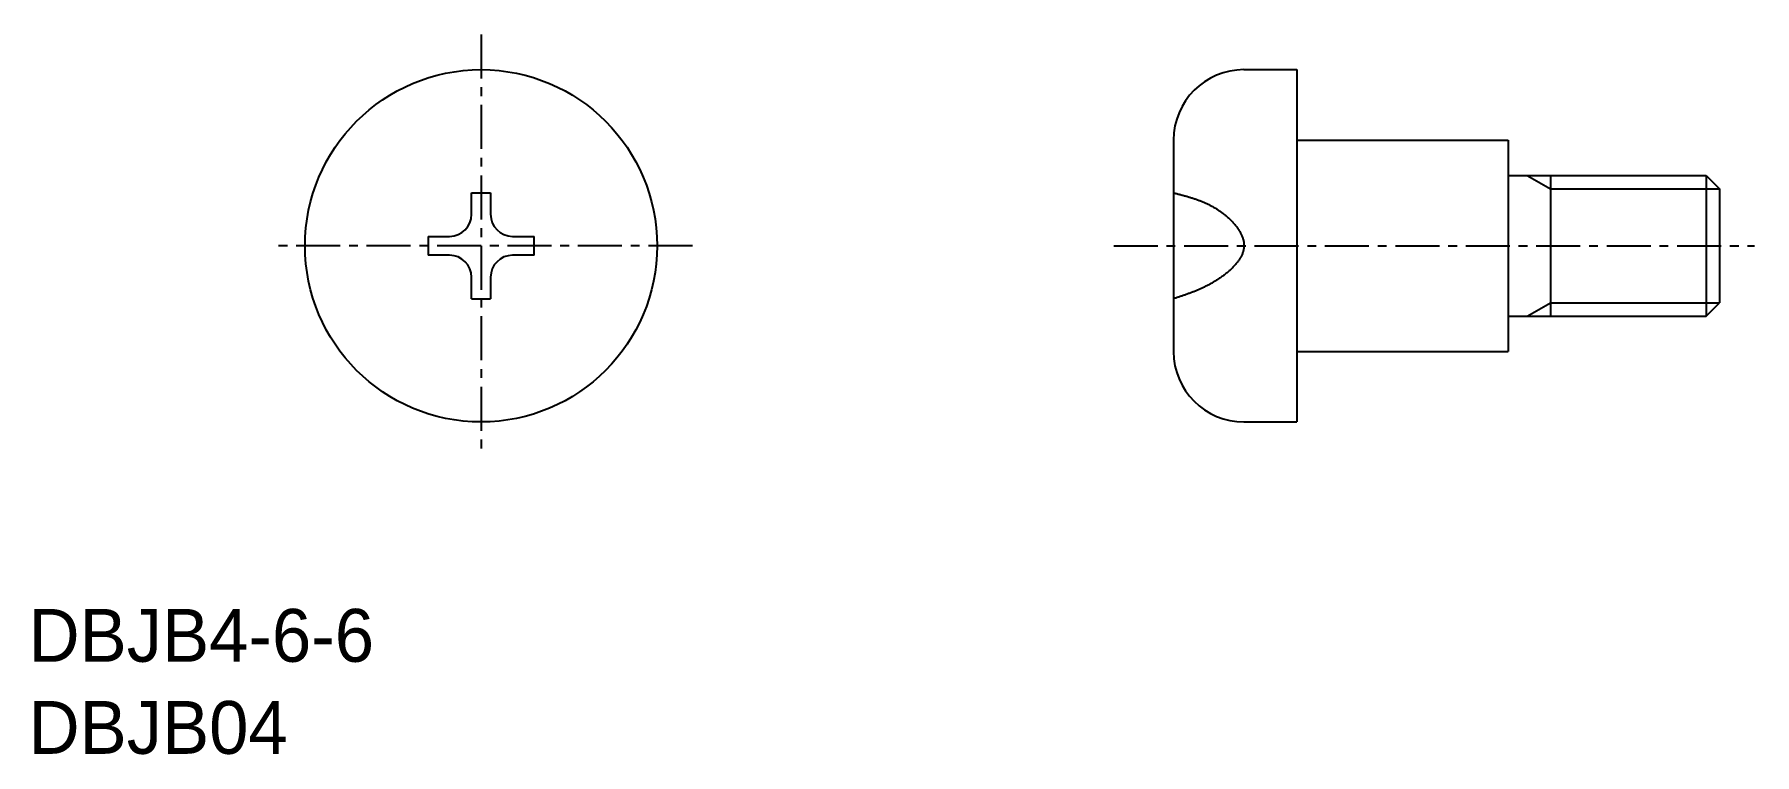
# Model space of a CAD drawing. Extents: x 9.2 to 58, y 17.1 to 37.6.
import ezdxf

# ---------------------------------------------------------------- set-up
doc = ezdxf.new("R2010")
doc.units = 0
doc.linetypes.add('CENTER', pattern=[2, 1.25, -0.25, 0.25, -0.25])
doc.layers.get('0').update_dxf_attribs({"linetype": 'CONTINUOUS'})
doc.layers.add('CENTER', color=1, linetype='CENTER')

msp = doc.modelspace()

# ---------------------------------------------------------------- linework, layer by layer
at = {"color": 7, "linetype": 'CONTINUOUS'}
for p, q in [((43.528, 36.582), (45.028, 36.582)), ((45.028, 36.582), (45.028, 26.582)), ((41.528, 34.582), (41.528, 28.582)), ((45.028, 34.582), (51.028, 34.582)), ((51.028, 34.582), (51.028, 28.582)), ((51.028, 33.582), (56.649, 33.582)), ((52.228, 33.582), (52.228, 29.582)), ((56.649, 33.582), (56.649, 29.582)), ((56.649, 33.582), (57.028, 33.203)), ((21.595, 33.086), (22.133, 33.086)), ((21.595, 32.476), (21.595, 33.086)), ((22.133, 33.086), (22.133, 32.476)), ((57.028, 33.203), (57.028, 29.961)), ((20.36, 31.851), (20.97, 31.851)), ((20.36, 31.851), (20.36, 31.314)), ((22.758, 31.851), (23.368, 31.851)), ((23.368, 31.314), (23.368, 31.851)), ((20.97, 31.314), (20.36, 31.314)), ((23.368, 31.314), (22.758, 31.314)), ((21.595, 30.079), (21.595, 30.689)), ((22.133, 30.689), (22.133, 30.079)), ((21.595, 30.079), (22.133, 30.079)), ((56.649, 29.582), (57.028, 29.961)), ((51.028, 29.582), (56.649, 29.582)), ((45.028, 28.582), (51.028, 28.582)), ((43.528, 26.582), (45.028, 26.582))]:
    msp.add_line(p, q, dxfattribs=at)
at = {"color": 3, "linetype": 'CONTINUOUS'}
for p, q in [((51.572, 33.582), (52.228, 33.203)), ((52.228, 33.203), (57.028, 33.203)), ((51.572, 29.582), (52.228, 29.961)), ((52.228, 29.961), (57.028, 29.961))]:
    msp.add_line(p, q, dxfattribs=at)
at = {"color": 3}
msp.add_polyline3d([(41.528, 33.086, 0), (41.55, 33.081, 0), (41.572, 33.075, 0), (41.594, 33.069, 0), (41.617, 33.064, 0), (41.639, 33.058, 0), (41.661, 33.052, 0), (41.683, 33.047, 0), (41.705, 33.041, 0), (41.727, 33.035, 0), (41.749, 33.029, 0), (41.772, 33.023, 0), (41.794, 33.017, 0), (41.816, 33.011, 0), (41.838, 33.005, 0), (41.86, 32.999, 0), (41.882, 32.993, 0), (41.904, 32.987, 0), (41.926, 32.98, 0), (41.948, 32.974, 0), (41.97, 32.967, 0), (41.992, 32.961, 0), (42.014, 32.954, 0), (42.036, 32.947, 0), (42.058, 32.94, 0), (42.08, 32.933, 0), (42.102, 32.926, 0), (42.123, 32.919, 0), (42.145, 32.911, 0), (42.167, 32.904, 0), (42.189, 32.896, 0), (42.211, 32.888, 0), (42.233, 32.88, 0), (42.254, 32.872, 0), (42.276, 32.864, 0), (42.297, 32.855, 0), (42.319, 32.847, 0), (42.341, 32.838, 0), (42.362, 32.829, 0), (42.384, 32.82, 0), (42.405, 32.811, 0), (42.427, 32.801, 0), (42.448, 32.792, 0), (42.47, 32.782, 0), (42.491, 32.772, 0), (42.512, 32.761, 0), (42.534, 32.751, 0), (42.555, 32.74, 0), (42.576, 32.729, 0), (42.597, 32.718, 0), (42.618, 32.706, 0), (42.639, 32.695, 0), (42.661, 32.683, 0), (42.682, 32.671, 0), (42.703, 32.658, 0), (42.724, 32.646, 0), (42.744, 32.633, 0), (42.765, 32.62, 0), (42.786, 32.606, 0), (42.807, 32.593, 0), (42.827, 32.579, 0), (42.848, 32.564, 0), (42.869, 32.55, 0), (42.889, 32.535, 0), (42.91, 32.52, 0), (42.93, 32.504, 0), (42.95, 32.489, 0), (42.97, 32.473, 0), (42.99, 32.456, 0), (43.01, 32.44, 0), (43.03, 32.423, 0), (43.05, 32.406, 0), (43.069, 32.389, 0), (43.088, 32.372, 0), (43.107, 32.354, 0), (43.126, 32.336, 0), (43.144, 32.318, 0), (43.163, 32.3, 0), (43.181, 32.282, 0), (43.198, 32.263, 0), (43.216, 32.244, 0), (43.233, 32.225, 0), (43.25, 32.206, 0), (43.266, 32.187, 0), (43.282, 32.167, 0), (43.298, 32.148, 0), (43.313, 32.128, 0), (43.328, 32.108, 0), (43.343, 32.088, 0), (43.357, 32.068, 0), (43.37, 32.048, 0), (43.383, 32.028, 0), (43.396, 32.007, 0), (43.408, 31.987, 0), (43.42, 31.966, 0), (43.431, 31.945, 0), (43.442, 31.925, 0), (43.452, 31.904, 0), (43.461, 31.883, 0), (43.47, 31.862, 0), (43.479, 31.841, 0), (43.486, 31.82, 0), (43.494, 31.799, 0), (43.5, 31.778, 0), (43.506, 31.757, 0), (43.511, 31.736, 0), (43.516, 31.715, 0), (43.52, 31.694, 0), (43.523, 31.673, 0), (43.525, 31.651, 0), (43.527, 31.63, 0), (43.528, 31.609, 0), (43.528, 31.588, 0), (43.528, 31.567, 0), (43.526, 31.547, 0), (43.524, 31.526, 0), (43.521, 31.505, 0), (43.518, 31.484, 0), (43.513, 31.463, 0), (43.508, 31.443, 0), (43.503, 31.422, 0), (43.496, 31.401, 0), (43.489, 31.381, 0), (43.482, 31.361, 0), (43.474, 31.34, 0), (43.465, 31.32, 0), (43.455, 31.3, 0), (43.445, 31.28, 0), (43.434, 31.26, 0), (43.423, 31.24, 0), (43.412, 31.221, 0), (43.399, 31.201, 0), (43.387, 31.181, 0), (43.373, 31.162, 0), (43.359, 31.143, 0), (43.345, 31.123, 0), (43.331, 31.104, 0), (43.316, 31.085, 0), (43.3, 31.067, 0), (43.284, 31.048, 0), (43.268, 31.029, 0), (43.251, 31.011, 0), (43.234, 30.993, 0), (43.216, 30.974, 0), (43.199, 30.956, 0), (43.181, 30.939, 0), (43.162, 30.921, 0), (43.143, 30.903, 0), (43.124, 30.886, 0), (43.105, 30.869, 0), (43.086, 30.852, 0), (43.066, 30.835, 0), (43.046, 30.818, 0), (43.026, 30.802, 0), (43.005, 30.785, 0), (42.984, 30.769, 0), (42.964, 30.753, 0), (42.943, 30.738, 0), (42.922, 30.722, 0), (42.901, 30.707, 0), (42.879, 30.692, 0), (42.858, 30.677, 0), (42.837, 30.662, 0), (42.815, 30.647, 0), (42.793, 30.633, 0), (42.772, 30.619, 0), (42.75, 30.605, 0), (42.728, 30.591, 0), (42.707, 30.578, 0), (42.685, 30.565, 0), (42.663, 30.552, 0), (42.642, 30.539, 0), (42.62, 30.526, 0), (42.599, 30.514, 0), (42.577, 30.502, 0), (42.555, 30.49, 0), (42.534, 30.478, 0), (42.512, 30.467, 0), (42.491, 30.456, 0), (42.469, 30.445, 0), (42.448, 30.434, 0), (42.426, 30.423, 0), (42.405, 30.412, 0), (42.383, 30.402, 0), (42.362, 30.392, 0), (42.34, 30.382, 0), (42.319, 30.372, 0), (42.297, 30.362, 0), (42.276, 30.352, 0), (42.254, 30.343, 0), (42.233, 30.334, 0), (42.211, 30.324, 0), (42.19, 30.315, 0), (42.169, 30.306, 0), (42.147, 30.298, 0), (42.126, 30.289, 0), (42.104, 30.28, 0), (42.083, 30.272, 0), (42.062, 30.264, 0), (42.04, 30.255, 0), (42.019, 30.247, 0), (41.997, 30.239, 0), (41.976, 30.231, 0), (41.955, 30.224, 0), (41.933, 30.216, 0), (41.912, 30.208, 0), (41.891, 30.2, 0), (41.869, 30.193, 0), (41.848, 30.185, 0), (41.827, 30.178, 0), (41.805, 30.171, 0), (41.784, 30.163, 0), (41.763, 30.156, 0), (41.741, 30.149, 0), (41.72, 30.142, 0), (41.699, 30.135, 0), (41.677, 30.128, 0), (41.656, 30.121, 0), (41.635, 30.113, 0), (41.613, 30.107, 0), (41.592, 30.099, 0), (41.571, 30.093, 0), (41.549, 30.086, 0), (41.528, 30.079, 0)], dxfattribs=at)
at = {"color": 7, "linetype": 'CONTINUOUS'}
msp.add_circle((21.864, 31.582), 5, dxfattribs=at)
for centre, radius, start, end in [((43.528, 34.582), 2, 90, 180), ((20.97, 32.476), 0.625, 270, 0), ((22.758, 32.476), 0.625, 180, 270), ((20.97, 30.689), 0.625, 0, 90), ((22.758, 30.689), 0.625, 90, 180), ((43.528, 28.582), 2, 180, 270)]:
    msp.add_arc(centre, radius, start, end, dxfattribs=at)
at = {"layer": 'CENTER', "color": 1, "linetype": 'CENTER'}
for p, q in [((21.864, 37.582), (21.864, 25.582)), ((27.864, 31.582), (15.864, 31.582)), ((39.828, 31.582), (58.028, 31.582))]:
    msp.add_line(p, q, dxfattribs=at)

# ---------------------------------------------------------------- texts
at = {"color": 7, "linetype": 'CONTINUOUS'}
for s, p in [('DBJB4-6-6', (9.015, 19.775)), ('DBJB04', (9.015, 17.162))]:
    msp.add_text(s, height=1.5, dxfattribs=at).set_placement(p)

doc.saveas('drawing.dxf')
